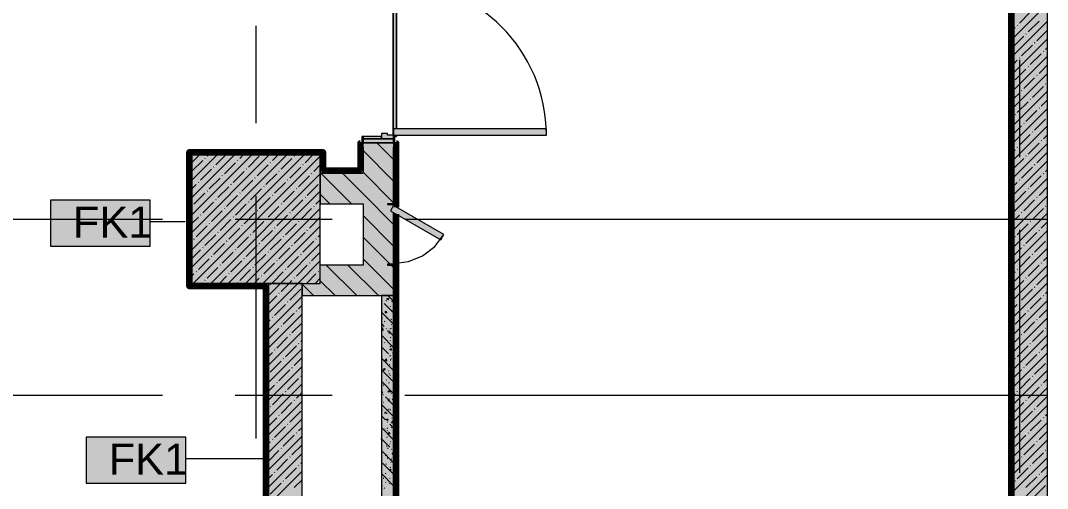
# Model space of a CAD drawing. Header units: millimetres. Extents: x -3817 to 677485, y -22715 to 103890.
# Drawn here: x 32011 to 38733, y 18301 to 21360 of the extents above; entities that cross this region are included whole.
import ezdxf

# ---------------------------------------------------------------- set-up
doc = ezdxf.new("R2010")
doc.units = ezdxf.units.MM
doc.layers.add('PDF _Геометрия', color=7, linetype='Continuous', true_color=0x1d1d1d)
doc.layers.add('PDF _Сплошная заливка', color=7, linetype='Continuous', true_color=0xffffff)
doc.layers.add('PDF _Текст', color=7, linetype='Continuous')
doc.styles.add('PDF GOST-Common', font='arial.ttf')

msp = doc.modelspace()

# ---------------------------------------------------------------- hatches: boundary and pattern name
at = {"layer": 'PDF _Сплошная заливка', "transparency": 33554559}
h = msp.add_hatch(color=256, dxfattribs=at)
h.paths.add_polyline_path([(34413.3, 19761.3), (34413.3, 19766.3), (34453.3, 19766.3), (34453.3, 20105.2), (34433.3, 20116.7), (34453.3, 20151.3), (34453.3, 20156.3), (34413.3, 20156.3), (34413.3, 20161.3), (34453.3, 20161.3), (34453.3, 20561.3), (34253.3, 20561.3), (34253.3, 19761.3), (34373.3, 19761.3)], flags=0)
h.paths.add_polyline_path([(34453.3, 21661.3), (34453.3, 25311.3), (34253.3, 25311.3), (34253.3, 21661.3)], flags=0)
h = msp.add_hatch(color=256, dxfattribs=at)
h.paths.add_polyline_path([(38733.3, 17111.3), (38733.3, 23461.6), (38513.3, 23461.6), (38513.3, 17111.3), (38594.1, 17111.3)], flags=0)
h.paths.add_polyline_path([(38513.3, 24911.6), (38733.3, 24911.6), (38733.3, 25311.3), (38513.3, 25311.3), (38513.3, 25223.1)], flags=0)
h = msp.add_hatch(color=256, dxfattribs=at)
h.paths.add_polyline_path([(38493.3, 17111.3), (38513.3, 17111.3), (38513.3, 23461.6), (38493.3, 23461.6), (38493.3, 17131.3)], flags=0)
h.paths.add_polyline_path([(38493.3, 24915.3), (38513.3, 24915.3), (38513.3, 24927.8), (38493.3, 24915.9)], flags=0)
h = msp.add_hatch(color=256, dxfattribs=at)
h.paths.add_polyline_path([(34453.3, 15691.3), (34473.3, 15691.4), (34473.3, 20093.6), (34453.3, 20105.2), (34453.3, 15891.3)], flags=0)
h.paths.add_polyline_path([(34473.3, 20139.8), (34473.3, 20561.3), (34461.3, 20561.3), (34461.3, 20531.3), (34453.3, 20531.3), (34453.3, 20151.3), (34462.9, 20145.8)], flags=0)
h.paths.add_polyline_path([(34461.3, 21661.3), (34473.3, 21661.3), (34473.3, 23111.3), (34453.3, 23111.3), (34453.3, 21691.3), (34461.3, 21691.3)], flags=0)
h = msp.add_hatch(color=256, dxfattribs=at)
h.paths.add_polyline_path([(34253.3, 20361.3), (34253.3, 20531.3), (34245.3, 20531.3), (34245.3, 20561.3), (34233.3, 20561.3), (34233.3, 20361.3)], flags=0)
h.paths.add_polyline_path([(34245.3, 21661.3), (34245.3, 21691.3), (34253.3, 21691.3), (34253.3, 21791.3), (34233.3, 21790.3), (34233.3, 21661.3)], flags=0)
h = msp.add_hatch(color=256, dxfattribs=at)
h.paths.add_polyline_path([(34373.3, 20586.3), (34453.3, 20586.3), (34451.3, 20611.3), (34413.3, 20611.3), (34413.3, 20621.3), (34373.3, 20621.3), (34373.3, 20601.3)], flags=0)
h.paths.add_polyline_path([(34373.3, 21601.3), (34413.3, 21601.3), (34413.3, 21611.3), (34453.3, 21611.3), (34451.3, 21636.3), (34373.3, 21636.3), (34373.3, 21611.3)], flags=0)
at = {"layer": 'PDF _Сплошная заливка', "true_color": 0x494949, "transparency": 33554559}
h = msp.add_hatch(color=251, dxfattribs=at)
h.paths.add_polyline_path([(34453.3, 20611.3), (34453.3, 20651.3), (34471.3, 20651.3), (34471.3, 21621.3), (34453.3, 21621.3), (34451.3, 20611.3)], flags=0)
h.paths.add_polyline_path([(34471.3, 20601.3), (34471.3, 20611.3), (34453.3, 20611.3), (34453.3, 20601.3), (34461.3, 20601.3)], flags=0)
at = {"layer": 'PDF _Сплошная заливка', "transparency": 33554559}
for points in [[(34245.3, 20531.3), (34253.3, 20531.3), (34253.3, 20601.3), (34245.3, 20601.3), (34245.3, 20561.3)], [(34453.3, 20561.3), (34451.3, 20586.3), (34253.3, 20586.3), (34253.3, 20561.3), (34451.3, 20561.3)], [(33653.3, 20481.3), (33993.3, 20481.3), (33993.3, 20501.3), (33113.3, 20501.3), (33113.3, 20481.3), (33133.3, 20481.3)], [(34253.3, 20161.3), (34253.3, 20361.3), (33973.3, 20361.3), (33973.3, 20161.3), (34053.3, 20161.3)], [(34433.3, 20156.3), (34453.3, 20156.3), (34453.3, 20161.3), (34413.3, 20161.3), (34413.3, 20156.3)], [(34762.4, 19926.7), (34782.4, 19961.3), (34453.3, 20151.3), (34433.3, 20116.7), (34453.3, 20105.2)], [(33853.7, 19561.3), (34453.3, 19561.3), (34453.3, 19761.3), (33973.3, 19761.3), (33973.3, 19641.3), (33853.7, 19641.3)], [(33853.7, 17111.3), (33853.7, 19641.3), (33633.7, 19641.3), (33633.7, 17111.3), (33838.7, 17111.3)]]:
    msp.add_hatch(color=256, dxfattribs=at).paths.add_polyline_path(points)

# ---------------------------------------------------------------- linework, layer by layer
at = {"layer": 'PDF _Геометрия', "color": 9, "lineweight": 9, "true_color": 0xc0c0c0}
for points in [[(37161.3, 14761.3), (37173.3, 14761.3), (37173.3, 16911.3), (38513.3, 16911.4), (38513.3, 15511.3), (38733.3, 15511.3), (38733.3, 17111.3), (38733.3, 23461.6), (38513.3, 23461.6), (38513.3, 17131.3), (38493.3, 17131.3)], [(38513.3, 17111.3), (38513.3, 23461.6), (38493.3, 23461.6), (38493.3, 17111.3)], [(33993.3, 20381.3), (33993.3, 20361.3), (34233.3, 20361.3), (34253.3, 20361.3), (34253.3, 20531.3), (34253.3, 20361.3), (33973.3, 20361.3), (33973.3, 20161.3), (34253.3, 20161.3), (34253.3, 19761.3), (33973.3, 19761.3)], [(34245.3, 20561.3), (34233.3, 20561.3)], [(34453.3, 20561.3), (34253.3, 20561.3)], [(34473.3, 20561.3), (34461.3, 20561.3)], [(29003.3, 17111.3), (33633.7, 17111.3), (33633.7, 17131.3), (33633.7, 19621.3), (33633.7, 19641.3), (33133.3, 19641.3), (33133.3, 20481.3), (33973.3, 20481.3), (33973.3, 20361.3), (33993.3, 20361.3), (33993.3, 20481.3), (33993.3, 20501.3), (33113.3, 20501.3), (33113.3, 20481.3), (33113.3, 19621.3), (33133.3, 19621.3), (33613.7, 19621.3)], [(34232.3, 20381.3), (33994.3, 20381.3)], [(28203.3, 13061.3), (28083.3, 13061.3), (28083.3, 13011.4), (27533.3, 13011.4), (27533.3, 13811.4), (28083.3, 13811.4), (28083.3, 13761.4), (28283.3, 13761.4), (28283.3, 13941.3), (28083.3, 13941.3), (28083.3, 13891.4), (27533.3, 13891.4), (27533.3, 14691.3), (28083.3, 14691.3), (28083.3, 14641.3), (28283.3, 14641.3), (28283.3, 15691.3), (31253.3, 15691.3), (34453.3, 15691.3), (34453.3, 15891.3), (34453.3, 19561.3), (34453.3, 19761.3), (34453.3, 15691.3), (34473.3, 15691.3)], [(33853.7, 19641.3), (33853.7, 19561.3), (34373.3, 19561.3), (34373.3, 17761.3), (33853.7, 17761.3), (33853.7, 19641.3), (33633.7, 19641.3), (33633.7, 17111.3), (33853.7, 17111.3), (33853.7, 17681.3), (34373.3, 17681.3), (34373.3, 15891.3), (33853.7, 15891.3), (33853.7, 16391.3), (33653.7, 16391.3), (33653.7, 15891.3), (31253.3, 15891.3)], [(33613.7, 19620.3), (33613.7, 17131.3)]]:
    msp.add_lwpolyline(points, dxfattribs=at)
at = {"layer": 'PDF _Геометрия', "color": 231, "lineweight": 70, "true_color": 0xff80c0}
for points in [[(38493.3, 17131.3), (38493.3, 23461.6), (38492.3, 23461.6), (38492.3, 17131.3)], [(33613.7, 17131.3), (33613.7, 19620.3), (33612.7, 19620.3), (33612.7, 17132.3), (29024.3, 17132.3), (29024.3, 21790.3), (34232.3, 21790.3), (34232.3, 21661.3), (34233.3, 21661.3)], [(34233.3, 20561.3), (34232.3, 20561.3), (34232.3, 20381.3)], [(34474.3, 20139.2), (34474.3, 20561.3), (34473.3, 20561.3)], [(33994.3, 20381.3), (33994.3, 20501.3), (33994.3, 20502.3), (33112.3, 20502.3), (33112.3, 20501.3), (33112.3, 19620.3), (33113.3, 19620.3), (33613.7, 19620.3)], [(33613.7, 19621.3), (33113.3, 19621.3), (33113.3, 20501.3), (33993.3, 20501.3), (33993.3, 20381.3)], [(28303.3, 14641.3), (28304.3, 14641.3), (28304.3, 15670.3), (34473.3, 15670.3), (34474.3, 15670.3), (34474.3, 20093)]]:
    msp.add_lwpolyline(points, dxfattribs=at)
at = {"layer": 'PDF _Геометрия', "color": 7, "lineweight": 9}
for points in [[(34451.3, 21611.3), (34451.3, 20611.3)], [(34471.3, 21621.3), (34471.3, 20651.3)], [(34471.3, 20611.3), (34471.3, 20601.3)], [(34453.3, 20161.3), (34453.3, 20531.3)], [(33973.3, 20481.3), (33133.3, 20481.3), (33133.3, 19641.3), (33973.3, 19641.3)], [(32859.8, 20185.7), (32206.7, 20185.7), (32206.7, 19885.7), (32859.8, 19885.7)], [(34453.3, 20151.3), (34453.3, 20156.3)], [(34453.3, 19761.3), (34453.3, 20105.2)], [(34453.3, 19561.3), (34373.3, 19561.3)], [(33093.8, 18635), (32440.7, 18635), (32440.7, 18335), (33093.8, 18335)]]:
    msp.add_lwpolyline(points, close=True, dxfattribs=at)
at = {"layer": 'PDF _Геометрия', "lineweight": 9}
for points in [[(38513.3, 21249.2), (38733.3, 21469.2)], [(38549.6, 21342.5), (38620.8, 21413.8)], [(38513.3, 21135.1), (38733.3, 21355.1)], [(38513.3, 21306.2), (38521, 21314)], [(38535.3, 21328.2), (38537.7, 21330.6)], [(38606.6, 21285.5), (38677.9, 21356.7)], [(38513.3, 21192.1), (38578.1, 21257)], [(38592.3, 21271.2), (38594.7, 21273.6)], [(38663.6, 21228.4), (38733.3, 21298.1)], [(38513.3, 21021.1), (38733.3, 21241.1)], [(38563.8, 21128.6), (38635.1, 21199.9)], [(38649.3, 21214.2), (38651.7, 21216.6)], [(38720.6, 21171.4), (38733.3, 21184.1)], [(38513.3, 20907), (38733.3, 21127)], [(38549.6, 21114.4), (38551.9, 21116.8)], [(38620.8, 21071.6), (38692.1, 21142.9)], [(38706.4, 21157.2), (38708.7, 21159.5)], [(38513.3, 21078.1), (38535.3, 21100.1)], [(38521, 20971.8), (38592.3, 21043.1)], [(38606.6, 21057.4), (38609, 21059.7)], [(38677.9, 21014.6), (38733.3, 21070)], [(38513.3, 20793), (38733.3, 21013)], [(38578.1, 20914.8), (38649.3, 20986.1)], [(38663.6, 21000.3), (38666, 21002.7)], [(38635.1, 20857.8), (38706.4, 20929.1)], [(38720.6, 20943.3), (38723, 20945.7)], [(38513.3, 20678.9), (38733.3, 20898.9)], [(38513.3, 20850), (38549.6, 20886.3)], [(38563.8, 20900.5), (38566.2, 20902.9)], [(38620.8, 20843.5), (38623.2, 20845.9)], [(38692.1, 20800.8), (38733.3, 20841.9)], [(38513.3, 20564.9), (38733.3, 20784.9)], [(38535.3, 20758), (38606.6, 20829.3)], [(38592.3, 20701), (38663.6, 20772.2)], [(38677.9, 20786.5), (38680.2, 20788.9)], [(38521, 20743.7), (38523.4, 20746.1)], [(38649.3, 20643.9), (38720.6, 20715.2)], [(38513.3, 20621.9), (38563.8, 20672.5)], [(38513.3, 20450.8), (38733.3, 20670.8)], [(38578.1, 20686.7), (38580.4, 20689.1)], [(38549.6, 20544.1), (38620.8, 20615.4)], [(38635.1, 20629.7), (38637.5, 20632.1)], [(38692.1, 20572.7), (38694.5, 20575)], [(38706.4, 20586.9), (38733.3, 20613.8)], [(34453.3, 20310.1), (34253.3, 20510.1)], [(34453.3, 20451.5), (34343.4, 20561.3)], [(38513.3, 20336.8), (38733.3, 20556.8)], [(38513.3, 20507.9), (38521, 20515.6)], [(38535.3, 20529.9), (38537.7, 20532.3)], [(38606.6, 20487.1), (38677.9, 20558.4)], [(33133.3, 20431.1), (33183.5, 20481.3)], [(33133.3, 20317.1), (33297.5, 20481.3)], [(33133.3, 20203), (33411.6, 20481.3)], [(33133.3, 20089), (33525.6, 20481.3)], [(33133.3, 19974.9), (33639.7, 20481.3)], [(33133.3, 19860.9), (33753.7, 20481.3)], [(33133.3, 19746.8), (33867.8, 20481.3)], [(33133.3, 20374.1), (33203.5, 20444.4)], [(33141.8, 19641.3), (33973.3, 20472.8)], [(33217.8, 20458.6), (33220.1, 20461)], [(33232, 20472.9), (33240.5, 20481.3)], [(33289, 20415.8), (33354.5, 20481.3)], [(33431.6, 20444.4), (33434, 20446.7)], [(33445.9, 20458.6), (33468.6, 20481.3)], [(33502.9, 20401.6), (33574.2, 20472.9)], [(33659.7, 20444.4), (33696.7, 20481.3)], [(33716.7, 20387.3), (33788, 20458.6)], [(33802.3, 20472.9), (33804.6, 20475.2)], [(33873.5, 20430.1), (33924.8, 20481.3)], [(38513.3, 20393.8), (38578.1, 20458.6)], [(38513.3, 20222.7), (38733.3, 20442.7)], [(38592.3, 20472.9), (38594.7, 20475.2)], [(38663.6, 20430.1), (38733.3, 20499.8)], [(33189.2, 20316), (33260.5, 20387.3)], [(33274.8, 20401.6), (33277.1, 20404)], [(33346.1, 20358.8), (33417.3, 20430.1)], [(33403.1, 20301.8), (33474.4, 20373.1)], [(33488.6, 20387.3), (33491, 20389.7)], [(33559.9, 20344.6), (33631.2, 20415.8)], [(33645.4, 20430.1), (33647.8, 20432.5)], [(33702.5, 20373.1), (33704.8, 20375.4)], [(33773.7, 20330.3), (33845, 20401.6)], [(33859.3, 20415.8), (33861.7, 20418.2)], [(33930.6, 20373.1), (33973.3, 20415.8)], [(34453.3, 20168.7), (34253.3, 20368.7)], [(38563.8, 20330.3), (38635.1, 20401.6)], [(38649.3, 20415.8), (38651.7, 20418.2)], [(38720.6, 20373.1), (38733.3, 20385.7)], [(33175, 20301.8), (33177.4, 20304.2)], [(33246.3, 20259), (33317.5, 20330.3)], [(33255.9, 19641.3), (33973.3, 20358.7)], [(33331.8, 20344.6), (33334.2, 20346.9)], [(33460.1, 20244.8), (33531.4, 20316)], [(33545.6, 20330.3), (33548, 20332.7)], [(33616.9, 20287.5), (33688.2, 20358.8)], [(33674, 20230.5), (33745.2, 20301.8)], [(33759.5, 20316), (33761.9, 20318.4)], [(33830.8, 20273.3), (33902, 20344.6)], [(33916.3, 20358.8), (33918.7, 20361.2)], [(34177.7, 20161.3), (33977.7, 20361.3)], [(34453.3, 20027.3), (34253.3, 20227.3), (34119.2, 20361.3)], [(38513.3, 20108.7), (38733.3, 20328.7)], [(38513.3, 20279.8), (38535.3, 20301.8)], [(38549.6, 20316), (38551.9, 20318.4)], [(38620.8, 20273.3), (38692.1, 20344.6)], [(38706.4, 20358.8), (38708.7, 20361.2)], [(33133.3, 20260.1), (33160.7, 20287.5)], [(33232, 20244.8), (33234.4, 20247.1)], [(33303.3, 20202), (33374.6, 20273.3)], [(33369.9, 19641.3), (33973.3, 20244.7)], [(33388.8, 20287.5), (33391.2, 20289.9)], [(33517.1, 20187.7), (33588.4, 20259)], [(33602.7, 20273.3), (33605, 20275.6)], [(33731, 20173.5), (33802.3, 20244.8)], [(33816.5, 20259), (33818.9, 20261.4)], [(33887.8, 20216.3), (33959.1, 20287.5)], [(38521, 20173.5), (38592.3, 20244.8)], [(38606.6, 20259), (38609, 20261.4)], [(38677.9, 20216.3), (38733.3, 20271.7)], [(33146.5, 20159.2), (33217.8, 20230.5)], [(33203.5, 20102.2), (33274.8, 20173.5)], [(33289, 20187.7), (33291.4, 20190.1)], [(33360.3, 20145), (33431.6, 20216.3)], [(33445.9, 20230.5), (33448.2, 20232.9)], [(33502.9, 20173.5), (33505.2, 20175.9)], [(33574.2, 20130.7), (33645.4, 20202)], [(33659.7, 20216.3), (33662.1, 20218.6)], [(33788, 20116.5), (33859.3, 20187.7)], [(33873.5, 20202), (33875.9, 20204.4)], [(33944.8, 20159.2), (33973.3, 20187.7)], [(34036.3, 20161.3), (33973.3, 20224.4)], [(38513.3, 19994.6), (38733.3, 20214.6)], [(38578.1, 20116.5), (38649.3, 20187.7)], [(38663.6, 20202), (38666, 20204.4)], [(33133.3, 20146), (33134.6, 20147.3)], [(33260.5, 20045.2), (33331.8, 20116.5)], [(33346.1, 20130.7), (33348.4, 20133.1)], [(33417.3, 20087.9), (33488.6, 20159.2)], [(33474.4, 20030.9), (33545.6, 20102.2)], [(33484, 19641.3), (33973.3, 20130.7)], [(33559.9, 20116.5), (33562.3, 20118.8)], [(33631.2, 20073.7), (33702.5, 20145)], [(33716.7, 20159.2), (33719.1, 20161.6)], [(33773.7, 20102.2), (33776.1, 20104.6)], [(33845, 20059.4), (33916.3, 20130.7)], [(33930.6, 20145), (33932.9, 20147.3)], [(38513.3, 19880.6), (38733.3, 20100.6)], [(38563.8, 20102.2), (38566.2, 20104.6)], [(38635.1, 20059.4), (38706.4, 20130.7)], [(38720.6, 20145), (38723, 20147.3)], [(33133.3, 20032), (33175, 20073.7)], [(33189.2, 20087.9), (33191.6, 20090.3)], [(33246.3, 20030.9), (33248.6, 20033.3)], [(33317.5, 19988.2), (33388.8, 20059.4)], [(33403.1, 20073.7), (33405.5, 20076.1)], [(33531.4, 19973.9), (33602.7, 20045.2)], [(33616.9, 20059.4), (33619.3, 20061.8)], [(33688.2, 20016.7), (33759.5, 20087.9)], [(33830.8, 20045.2), (33833.1, 20047.6)], [(33902, 20002.4), (33973.3, 20073.6)], [(34453.3, 19885.8), (34253.3, 20085.8)], [(38513.3, 20051.7), (38549.6, 20087.9)], [(38620.8, 20045.2), (38623.2, 20047.6)], [(38692.1, 20002.4), (38733.3, 20043.6)], [(33160.7, 19945.4), (33232, 20016.7)], [(33303.3, 19973.9), (33305.7, 19976.3)], [(33374.6, 19931.1), (33445.9, 20002.4)], [(33460.1, 20016.7), (33462.5, 20019)], [(33588.4, 19916.9), (33659.7, 19988.2)], [(33598, 19641.3), (33973.3, 20016.6)], [(33674, 20002.4), (33676.3, 20004.8)], [(33745.2, 19959.6), (33816.5, 20030.9)], [(33802.3, 19902.6), (33873.5, 19973.9)], [(33887.8, 19988.2), (33890.2, 19990.5)], [(38513.3, 19766.5), (38733.3, 19986.5)], [(38535.3, 19959.6), (38606.6, 20030.9)], [(38592.3, 19902.6), (38663.6, 19973.9)], [(38677.9, 19988.2), (38680.2, 19990.5)], [(33146.5, 19931.1), (33148.8, 19933.5)], [(33217.8, 19888.4), (33289, 19959.6)], [(33274.8, 19831.3), (33346.1, 19902.6)], [(33360.3, 19916.9), (33362.7, 19919.2)], [(33431.6, 19874.1), (33502.9, 19945.4)], [(33517.1, 19959.6), (33519.5, 19962)], [(33574.2, 19902.6), (33576.5, 19905)], [(33633.7, 19563), (33712.1, 19641.3), (33973.3, 19902.6)], [(33645.4, 19859.9), (33716.7, 19931.1)], [(33731, 19945.4), (33733.3, 19947.8)], [(33859.3, 19845.6), (33930.6, 19916.9)], [(33944.8, 19931.1), (33947.2, 19933.5)], [(33959.1, 19945.4), (33973.3, 19959.6)], [(34431.3, 19766.3), (34253.3, 19944.4)], [(38521, 19945.4), (38523.4, 19947.8)], [(38649.3, 19845.6), (38720.6, 19916.9)], [(33133.3, 19803.9), (33189.2, 19859.9)], [(33203.5, 19874.1), (33205.9, 19876.5)], [(33331.8, 19774.3), (33403.1, 19845.6)], [(33417.3, 19859.9), (33419.7, 19862.2)], [(33488.6, 19817.1), (33559.9, 19888.4)], [(33545.6, 19760.1), (33616.9, 19831.3)], [(33631.2, 19845.6), (33633.6, 19848)], [(33702.5, 19802.8), (33773.7, 19874.1)], [(33788, 19888.4), (33790.4, 19890.7)], [(33845, 19831.3), (33847.4, 19833.7)], [(33916.3, 19788.6), (33973.3, 19845.5)], [(38513.3, 19823.6), (38563.8, 19874.1)], [(38513.3, 19652.5), (38733.3, 19872.5)], [(38578.1, 19888.4), (38580.4, 19890.7)], [(38635.1, 19831.3), (38637.5, 19833.7)], [(33175, 19731.5), (33246.3, 19802.8)], [(33260.5, 19817.1), (33262.9, 19819.5)], [(33388.8, 19717.3), (33460.1, 19788.6)], [(33474.4, 19802.8), (33476.7, 19805.2)], [(33602.7, 19703), (33674, 19774.3)], [(33633.7, 19449), (33826.1, 19641.3), (33973.3, 19788.5)], [(33688.2, 19788.6), (33690.6, 19790.9)], [(33759.5, 19745.8), (33830.8, 19817.1)], [(33902, 19774.3), (33904.4, 19776.7)], [(34453.3, 19603), (34294.9, 19761.3), (34253.3, 19803)], [(38549.6, 19745.8), (38620.8, 19817.1)], [(38692.1, 19774.3), (38694.5, 19776.7)], [(38706.4, 19788.6), (38733.3, 19815.5)], [(33133.3, 19689.8), (33146.5, 19703)], [(33160.7, 19717.3), (33163.1, 19719.7)], [(33232, 19674.5), (33303.3, 19745.8)], [(33317.5, 19760.1), (33319.9, 19762.4)], [(33374.6, 19703), (33376.9, 19705.4)], [(33445.9, 19660.3), (33517.1, 19731.5)], [(33531.4, 19745.8), (33533.8, 19748.2)], [(33659.7, 19646), (33731, 19717.3)], [(33745.2, 19731.5), (33747.6, 19733.9)], [(33816.5, 19688.8), (33887.8, 19760.1)], [(33883.1, 19641.3), (33944.8, 19703)], [(33959.1, 19717.3), (33961.4, 19719.7)], [(34212.1, 19561.3), (34012.1, 19761.3)], [(34353.5, 19561.3), (34153.5, 19761.3)], [(34453.3, 19744.4), (34436.3, 19761.3)], [(38513.3, 19538.4), (38733.3, 19758.4)], [(38513.3, 19709.5), (38521, 19717.3)], [(38535.3, 19731.5), (38537.7, 19733.9)], [(38606.6, 19688.8), (38677.9, 19760.1)], [(38663.6, 19631.8), (38733.3, 19701.4)], [(33198.8, 19641.3), (33203.5, 19646)], [(33217.8, 19660.3), (33220.1, 19662.6)], [(33312.9, 19641.3), (33360.3, 19688.8)], [(33431.6, 19646), (33434, 19648.4)], [(33541, 19641.3), (33574.2, 19674.5)], [(33588.4, 19688.8), (33590.8, 19691.1)], [(33645.4, 19631.8), (33647.8, 19634.1)], [(33716.7, 19589), (33769.1, 19641.3), (33788, 19660.3)], [(33802.3, 19674.5), (33804.6, 19676.9)], [(33929.2, 19561.3), (33853.7, 19636.8)], [(33940.2, 19641.3), (33973.3, 19674.5)], [(34070.6, 19561.3), (33973.3, 19658.7)], [(38513.3, 19595.5), (38578.1, 19660.3)], [(38513.3, 19424.4), (38733.3, 19644.4)], [(38592.3, 19674.5), (38594.7, 19676.9)], [(33702.5, 19574.7), (33704.8, 19577.1)], [(33773.7, 19532), (33845, 19603.2)], [(38563.8, 19532), (38635.1, 19603.2)], [(38649.3, 19617.5), (38651.7, 19619.9)], [(38706.4, 19560.5), (38708.7, 19562.8)], [(38720.6, 19574.7), (38733.3, 19587.4)], [(33633.7, 19506), (33688.2, 19560.5)], [(33633.7, 19334.9), (33853.7, 19554.9)], [(33674, 19432.2), (33745.2, 19503.4)], [(33759.5, 19517.7), (33761.9, 19520.1)], [(33830.8, 19474.9), (33853.7, 19497.9)], [(38513.3, 19310.3), (38733.3, 19530.3)], [(38513.3, 19481.4), (38535.3, 19503.4)], [(38549.6, 19517.7), (38551.9, 19520.1)], [(38620.8, 19474.9), (38692.1, 19546.2)], [(33633.7, 19220.9), (33853.7, 19440.9)], [(33731, 19375.1), (33802.3, 19446.4)], [(33816.5, 19460.7), (33818.9, 19463)], [(38521, 19375.1), (38592.3, 19446.4)], [(38606.6, 19460.7), (38609, 19463)], [(38677.9, 19417.9), (38733.3, 19473.3)], [(33633.7, 19392), (33645.4, 19403.7)], [(33659.7, 19417.9), (33662.1, 19420.3)], [(33716.7, 19360.9), (33719.1, 19363.3)], [(33788, 19318.1), (33853.7, 19383.9)], [(38513.3, 19196.3), (38733.3, 19416.3)], [(38578.1, 19318.1), (38649.3, 19389.4)], [(38663.6, 19403.7), (38666, 19406)], [(33633.7, 19277.9), (33702.5, 19346.6)], [(33633.7, 19106.8), (33853.7, 19326.8)], [(33773.7, 19303.9), (33776.1, 19306.2)], [(38513.3, 19082.2), (38733.3, 19302.2)], [(38563.8, 19303.9), (38566.2, 19306.2)], [(38635.1, 19261.1), (38706.4, 19332.4)], [(38720.6, 19346.6), (38723, 19349)], [(33688.2, 19218.3), (33759.5, 19289.6)], [(33745.2, 19161.3), (33816.5, 19232.6)], [(33830.8, 19246.8), (33833.1, 19249.2)], [(33845, 19261.1), (33853.7, 19269.8)], [(38513.3, 19253.3), (38549.6, 19289.6)], [(38535.3, 19161.3), (38606.6, 19232.6)], [(38620.8, 19246.8), (38623.2, 19249.2)], [(38692.1, 19204.1), (38733.3, 19245.2)], [(33633.7, 18992.8), (33853.7, 19212.8)], [(33633.7, 19163.9), (33659.7, 19189.8)], [(33674, 19204.1), (33676.3, 19206.4)], [(38513.3, 18968.2), (38733.3, 19188.2)], [(38592.3, 19104.3), (38663.6, 19175.6)], [(38677.9, 19189.8), (38680.2, 19192.2)], [(33633.7, 18878.7), (33853.7, 19098.7)], [(33645.4, 19061.5), (33716.7, 19132.8)], [(33731, 19147), (33733.3, 19149.4)], [(33788, 19090), (33790.4, 19092.4)], [(33802.3, 19104.3), (33853.7, 19155.8)], [(38521, 19147), (38523.4, 19149.4)], [(38578.1, 19090), (38580.4, 19092.4)], [(38649.3, 19047.3), (38720.6, 19118.5)], [(33702.5, 19004.5), (33773.7, 19075.8)], [(33845, 19033), (33847.4, 19035.4)], [(38513.3, 19025.2), (38563.8, 19075.8)], [(38513.3, 18854.1), (38733.3, 19074.1)], [(38635.1, 19033), (38637.5, 19035.4)], [(33633.7, 18764.7), (33853.7, 18984.7)], [(33633.7, 18935.8), (33674, 18976)], [(33688.2, 18990.2), (33690.6, 18992.6)], [(33759.5, 18947.5), (33830.8, 19018.7)], [(38513.3, 18740.1), (38733.3, 18960.1)], [(38549.6, 18947.5), (38620.8, 19018.7)], [(38606.6, 18890.4), (38677.9, 18961.7)], [(38692.1, 18976), (38694.5, 18978.3)], [(38706.4, 18990.2), (38733.3, 19017.1)], [(33659.7, 18847.7), (33731, 18918.9)], [(33745.2, 18933.2), (33747.6, 18935.6)], [(33816.5, 18890.4), (33853.7, 18927.7)], [(38513.3, 18911.2), (38521, 18918.9)], [(38535.3, 18933.2), (38537.7, 18935.6)], [(38663.6, 18833.4), (38733.3, 18903.1)], [(33633.7, 18650.6), (33853.7, 18870.6)], [(33645.4, 18833.4), (33647.8, 18835.8)], [(33716.7, 18790.6), (33788, 18861.9)], [(33802.3, 18876.2), (33804.6, 18878.5)], [(38513.3, 18797.1), (38578.1, 18861.9)], [(38513.3, 18626), (38733.3, 18846)], [(38592.3, 18876.2), (38594.7, 18878.5)], [(33633.7, 18707.7), (33688.2, 18762.1)], [(33633.7, 18536.6), (33853.7, 18756.6)], [(33702.5, 18776.4), (33704.8, 18778.8)], [(33773.7, 18733.6), (33845, 18804.9)], [(38563.8, 18733.6), (38635.1, 18804.9)], [(38649.3, 18819.2), (38651.7, 18821.5)], [(38706.4, 18762.1), (38708.7, 18764.5)], [(38720.6, 18776.4), (38733.3, 18789)], [(33674, 18633.8), (33745.2, 18705.1)], [(33759.5, 18719.4), (33761.9, 18721.7)], [(33830.8, 18676.6), (33853.7, 18699.6)], [(38513.3, 18512), (38733.3, 18732)], [(38513.3, 18683.1), (38535.3, 18705.1)], [(38549.6, 18719.4), (38551.9, 18721.7)], [(38620.8, 18676.6), (38692.1, 18747.9)], [(33633.7, 18422.5), (33853.7, 18642.5)], [(33659.7, 18619.6), (33662.1, 18621.9)], [(33731, 18576.8), (33802.3, 18648.1)], [(33816.5, 18662.3), (33818.9, 18664.7)], [(38521, 18576.8), (38592.3, 18648.1)], [(38606.6, 18662.3), (38609, 18664.7)], [(38677.9, 18619.6), (38733.3, 18675)], [(33633.7, 18593.6), (33645.4, 18605.3)], [(33716.7, 18562.5), (33719.1, 18564.9)], [(33788, 18519.8), (33853.7, 18585.5)], [(38513.3, 18397.9), (38733.3, 18617.9)], [(38578.1, 18519.8), (38649.3, 18591.1)], [(38663.6, 18605.3), (38666, 18607.7)], [(33633.7, 18479.6), (33702.5, 18548.3)], [(33633.7, 18308.5), (33853.7, 18528.5)], [(33688.2, 18420), (33759.5, 18491.3)], [(33773.7, 18505.5), (33776.1, 18507.9)], [(38513.3, 18283.9), (38733.3, 18503.9)], [(38513.3, 18455), (38549.6, 18491.3)], [(38563.8, 18505.5), (38566.2, 18507.9)], [(38635.1, 18462.7), (38706.4, 18534)], [(38720.6, 18548.3), (38723, 18550.7)], [(33745.2, 18363), (33816.5, 18434.2)], [(33830.8, 18448.5), (33833.1, 18450.9)], [(33845, 18462.7), (33853.7, 18471.5)], [(38535.3, 18363), (38606.6, 18434.2)], [(38620.8, 18448.5), (38623.2, 18450.9)], [(38692.1, 18405.7), (38733.3, 18446.9)], [(33633.7, 18194.4), (33853.7, 18414.4)], [(33633.7, 18365.5), (33659.7, 18391.5)], [(33674, 18405.7), (33676.3, 18408.1)], [(33802.3, 18305.9), (33853.7, 18357.4)], [(38513.3, 18169.8), (38733.3, 18389.8)], [(38592.3, 18305.9), (38663.6, 18377.2)], [(38677.9, 18391.5), (38680.2, 18393.8)], [(33645.4, 18263.2), (33716.7, 18334.4)], [(33731, 18348.7), (33733.3, 18351.1)], [(38521, 18348.7), (38523.4, 18351.1)], [(38649.3, 18248.9), (38720.6, 18320.2)]]:
    msp.add_lwpolyline(points, dxfattribs=at)
at = {"layer": 'PDF _Геометрия', "color": 253, "lineweight": 9, "true_color": 0xaaaaaa}
for points in [[(33553.3, 20689.8), (33553.3, 21324.8)], [(38553.3, 20467.1), (38553.3, 21102.1)], [(38553.3, 20467.1), (38553.3, 21102.1)], [(33553.3, 18626), (33553.3, 20213.5)], [(31351.9, 20061.3), (32939.4, 20061.3)], [(33415.6, 20061.3), (34050.6, 20061.3)], [(34526.9, 20061.3), (36233.3, 20061.3), (38733.3, 20061.3)], [(38553.3, 18403.3), (38553.3, 19990.8)], [(38553.3, 18403.3), (38553.3, 19990.8)], [(34453.3, 19771.3), (34551.6, 19784.3), (34643.3, 19822.3), (34722, 19882.6), (34782.4, 19961.3)], [(31351.9, 18911.3), (32939.4, 18911.3)], [(33415.6, 18911.3), (34050.6, 18911.3)], [(34526.9, 18911.3), (36233.3, 18911.3), (38733.3, 18911.3)]]:
    msp.add_lwpolyline(points, dxfattribs=at)
at = {"layer": 'PDF _Геометрия', "color": 253, "lineweight": 9, "true_color": 0x9b9b9b}
for points in [[(38510.1, 21283.8), (38505.1, 21275.1)], [(38511.9, 21249.4), (38506.9, 21258.1)], [(38495.7, 21235.7), (38505.7, 21235.7)], [(38495.7, 21174.7), (38505.7, 21174.7)], [(38506, 21215.8), (38501, 21207.1)], [(38513.3, 21186.1), (38511, 21190.1)], [(38513.3, 21167.4), (38512.1, 21165.4)], [(38495.7, 21083.3), (38505.7, 21083.3)], [(38508.9, 21071.7), (38503.9, 21080.4)], [(38497.8, 21030), (38493.3, 21037.9)], [(38501.9, 20962), (38496.8, 20970.7)], [(38504.9, 20970.1), (38499.9, 20961.3)], [(38513.3, 20923.5), (38511, 20919.7)], [(38494.8, 20852.3), (38493.3, 20855)], [(38495.7, 20900.4), (38505.7, 20900.4)], [(38495.7, 20839.4), (38505.7, 20839.4)], [(38505.9, 20894), (38500.9, 20902.7)], [(38495.7, 20748), (38505.7, 20748)], [(38499.7, 20656.3), (38494.7, 20647.6)], [(38495.7, 20588.3), (38493.3, 20584.1)], [(38511.1, 20580.2), (38506.1, 20588.9)], [(34233.3, 20504.1), (34238.5, 20504.1)], [(34458.5, 20528.1), (34456.7, 20531.3)], [(34472.3, 20504.1), (34473.3, 20504.1)], [(38495.7, 20565.1), (38505.7, 20565.1)], [(38495.7, 20504.1), (38505.7, 20504.1)], [(38506.8, 20546.6), (38501.8, 20537.9)], [(33123, 20487.4), (33119.4, 20481.3), (33117.9, 20478.7)], [(33133.3, 20444.3), (33129.1, 20437.1)], [(33148.1, 20481.3), (33145.6, 20485.7)], [(33342.2, 20501.3), (33337.3, 20492.9)], [(33490.8, 20497.4), (33488.5, 20501.3)], [(33532.5, 20486.2), (33527.4, 20494.9)], [(33546.4, 20489.3), (33541.8, 20481.3)], [(33588, 20500.5), (33583, 20491.8)], [(33656.1, 20496.4), (33651, 20487.7)], [(33846.2, 20491.4), (33841.2, 20500.1)], [(33901.8, 20495.3), (33896.8, 20486.6)], [(33914.3, 20495.5), (33910.9, 20501.3)], [(33955.9, 20484.3), (33950.9, 20493)], [(33969.8, 20491.2), (33964.8, 20482.5)], [(33981, 20449.6), (33976, 20440.9)], [(33984.6, 20443.2), (33993.3, 20443.2)], [(33993.3, 20480.6), (33992.8, 20481.3), (33992.5, 20481.9)], [(34233.3, 20443.2), (34238.5, 20443.2)], [(34462.6, 20460.1), (34457.6, 20468.8)], [(33131.2, 20412.7), (33133.3, 20412.7)], [(33984.6, 20382.2), (33993.3, 20382.2), (33994.7, 20382.2)], [(33990.5, 20363.5), (33985.4, 20372.2)], [(33992.1, 20407.9), (33987.1, 20399.2)], [(34076.1, 20382.2), (34086.1, 20382.2)], [(34152.8, 20381.3), (34149.6, 20375.8)], [(34167.7, 20361.3), (34163.1, 20369.2)], [(34237.9, 20406.8), (34233.3, 20398.9)], [(34457.2, 20421), (34453.3, 20414.1)], [(34466.7, 20392.1), (34461.7, 20400.8)], [(34468.4, 20379.3), (34463.3, 20370.6)], [(34472.3, 20412.7), (34473.3, 20412.7)], [(38495.7, 20412.7), (38505.7, 20412.7)], [(34455.5, 20350.4), (34453.3, 20354.4)], [(38497, 20360.9), (38493.3, 20367.3)], [(38494.6, 20342.5), (38493.3, 20340.3)], [(38505.7, 20300.9), (38500.7, 20292.2)], [(33133.3, 20263.3), (33131.5, 20266.3)], [(38513.3, 20253), (38511.8, 20250.5)], [(33117.8, 20173.6), (33113.3, 20165.8)], [(33131.2, 20229.8), (33133.3, 20229.8)], [(33131.2, 20168.9), (33133.3, 20168.9)], [(34472.3, 20229.8), (34473.3, 20229.8)], [(34472.3, 20168.9), (34473.3, 20168.9)], [(38495.7, 20229.8), (38505.7, 20229.8)], [(38495.7, 20168.9), (38505.7, 20168.9)], [(38505.1, 20224.8), (38500.1, 20233.5)], [(33113.7, 20105.6), (33113.3, 20104.9)], [(33122.4, 20038.3), (33117.4, 20047)], [(33124.8, 20064), (33119.8, 20055.3)], [(33133.3, 20080.4), (33128.5, 20088.6)], [(33131.2, 20077.4), (33133.3, 20077.4)], [(34471.9, 20078.3), (34466.9, 20087)], [(34472.3, 20077.4), (34473.3, 20077.4)], [(38495.7, 20077.4), (38505.7, 20077.4)], [(33126.5, 19970.2), (33121.4, 19979)], [(34459.1, 19997.5), (34454.1, 19988.8)], [(33130.5, 19902.2), (33125.5, 19910.9)], [(38496.5, 19919.1), (38493.3, 19913.5)], [(33119.4, 19860.6), (33114.4, 19869.3)], [(33131.2, 19894.5), (33133.3, 19894.5)], [(33131.2, 19833.6), (33133.3, 19833.6)], [(34457.7, 19859), (34453.3, 19866.7)], [(34472.3, 19894.5), (34473.3, 19894.5)], [(34472.3, 19833.6), (34473.3, 19833.6)], [(38495.7, 19894.5), (38505.7, 19894.5)], [(38495.7, 19833.6), (38505.7, 19833.6)], [(38513.3, 19845), (38509.4, 19851.7)], [(33123.8, 19818.2), (33118.7, 19809.5)], [(33133.3, 19773.8), (33129.9, 19767.9)], [(33131.2, 19742.1), (33133.3, 19742.1)], [(34458, 19751.8), (34453.3, 19743.6)], [(34465.9, 19722.9), (34460.9, 19731.6)], [(34469.2, 19710.2), (34464.1, 19701.5)], [(34472.3, 19742.1), (34473.3, 19742.1)], [(38495.7, 19742.1), (38505.7, 19742.1)], [(33116.4, 19682.9), (33113.3, 19688.3)], [(33262.8, 19632.4), (33257.8, 19623.7)], [(33282.9, 19638.2), (33281.2, 19641.3)], [(33303.2, 19641.3), (33299.4, 19634.8)], [(33324.6, 19627.1), (33319.6, 19635.8)], [(33392.6, 19631.2), (33387.6, 19639.9)], [(33433.5, 19621.3), (33429.2, 19628.7)], [(33508.5, 19631.3), (33503.5, 19622.6)], [(33570.3, 19628.2), (33565.3, 19636.9)], [(38495.4, 19673.3), (38493.3, 19669.7)], [(38500.3, 19623.7), (38495.2, 19632.4)], [(38506.5, 19631.7), (38501.5, 19623)], [(38511.4, 19665.3), (38506.4, 19674)], [(33222.6, 19620.2), (33232.7, 19620.2)], [(33314.1, 19620.2), (33324.1, 19620.2)], [(33375, 19620.2), (33385.1, 19620.2)], [(33527.4, 19620.2), (33537.5, 19620.2)], [(33576.6, 19627.2), (33573.2, 19621.3)], [(33629.4, 19596.7), (33624.3, 19588)], [(34473.3, 19595.3), (34471.2, 19591.8)], [(38504.3, 19555.6), (38499.3, 19564.3)], [(33618.9, 19528.8), (33628.9, 19528.8)], [(33625.3, 19528.7), (33620.3, 19520)], [(34472.2, 19532.5), (34467.1, 19523.8)], [(34472.3, 19559.3), (34473.3, 19559.3)], [(34472.3, 19498.3), (34473.3, 19498.3)], [(38495.7, 19559.3), (38505.7, 19559.3)], [(38495.7, 19498.3), (38505.7, 19498.3)], [(38508.4, 19487.6), (38503.4, 19496.3)], [(38513.3, 19521.5), (38508.6, 19513.3)], [(33633.7, 19482.4), (33631.4, 19478.3)], [(38497.3, 19446), (38493.3, 19452.9)], [(38509.5, 19454), (38504.5, 19445.3)], [(34472.3, 19406.9), (34473.3, 19406.9)], [(38495.7, 19406.9), (38505.7, 19406.9)], [(33618.9, 19345.9), (33628.9, 19345.9)], [(34473.3, 19344.4), (34470.1, 19349.8)], [(33618.9, 19284.9), (33628.9, 19284.9)], [(33624.2, 19282.9), (33619.2, 19274.2)], [(33632.4, 19276.9), (33627.3, 19285.6)], [(33633.7, 19238.5), (33630.3, 19232.6)], [(34471.1, 19286.7), (34466, 19278)], [(38494.3, 19268.3), (38493.3, 19270)], [(33618.9, 19193.5), (33628.9, 19193.5)], [(33633.7, 19213.5), (33631.4, 19217.5)], [(34472.2, 19163.4), (34467.1, 19172.1)], [(34472.3, 19224), (34473.3, 19224)], [(34472.3, 19163), (34473.3, 19163)], [(38495.7, 19224), (38505.7, 19224)], [(38495.7, 19163), (38505.7, 19163)], [(38508.4, 19208.3), (38503.4, 19199.6)], [(38513.3, 19174.4), (38508.6, 19182.5)], [(33629.4, 19099.2), (33624.4, 19107.9)], [(34461, 19121.8), (34456, 19130.5)], [(33618.2, 19057.5), (33613.7, 19065.3)], [(34458.8, 19082.6), (34453.8, 19073.9)], [(34465.1, 19053.7), (34460.1, 19062.4)], [(34472.3, 19071.6), (34473.3, 19071.6)], [(38495.7, 19071.6), (38505.7, 19071.6)], [(33619, 18969.2), (33614, 18960.5)], [(33622.3, 18989.5), (33617.3, 18998.2)], [(33618.9, 19010.6), (33628.9, 19010.6)], [(34465.9, 18973), (34460.9, 18964.3)], [(34469.2, 18985.7), (34464.2, 18994.4)], [(38496.2, 19004.2), (38493.3, 18999.1)], [(38499.5, 18954.5), (38494.4, 18963.2)], [(33614.9, 18901.1), (33613.7, 18899.1)], [(33618.9, 18949.7), (33628.9, 18949.7)], [(33626.4, 18921.5), (33621.4, 18930.2)], [(34458, 18944.1), (34453.3, 18952.3)], [(34461.8, 18904.9), (34456.8, 18896.2)], [(38503.2, 18894.5), (38498.2, 18885.8)], [(33615.2, 18879.8), (33613.7, 18882.4)], [(33618.9, 18858.2), (33628.9, 18858.2)], [(33626.1, 18859.5), (33621.1, 18850.8)], [(34473, 18863.3), (34467.9, 18854.6)], [(34472.3, 18888.7), (34473.3, 18888.7)], [(34472.3, 18827.7), (34473.3, 18827.7)], [(38499.2, 18826.5), (38494.1, 18817.8)], [(38495.7, 18888.7), (38505.7, 18888.7)], [(38495.7, 18827.7), (38505.7, 18827.7)], [(38507.6, 18818.4), (38502.6, 18827.1)], [(34455, 18766.4), (34453.3, 18769.4)], [(38510.3, 18784.8), (38505.3, 18776.1)], [(34472.3, 18736.3), (34473.3, 18736.3)], [(38495.7, 18736.3), (38505.7, 18736.3)], [(33613.8, 18655.4), (33613.7, 18655.2)], [(33618.9, 18675.3), (33628.9, 18675.3)], [(34460.7, 18659.2), (34455.7, 18650.5)], [(34473.3, 18673.8), (34469.3, 18680.6)], [(33618.9, 18614.4), (33628.9, 18614.4)], [(33625, 18613.8), (33620, 18605.1)], [(33631.6, 18607.7), (33626.5, 18616.4)], [(33633.7, 18568), (33631.1, 18563.4)], [(34471.9, 18617.6), (34466.8, 18608.9)], [(34472.3, 18553.4), (34473.3, 18553.4)], [(38493.5, 18599.1), (38493.3, 18599.5)], [(38498.1, 18580.7), (38493.3, 18572.4)], [(38495.7, 18553.4), (38505.7, 18553.4)], [(33618.9, 18522.9), (33628.9, 18522.9)], [(34472.3, 18492.5), (34473.3, 18492.5)], [(38495.7, 18492.5), (38505.7, 18492.5)], [(38509.2, 18539.1), (38504.2, 18530.4)], [(34460.2, 18452.6), (34455.2, 18461.3)], [(38513.3, 18442.9), (38511.9, 18445.3)], [(33617.4, 18388.3), (33613.7, 18394.7)], [(34472.3, 18401), (34473.3, 18401)], [(38495.7, 18401), (38505.7, 18401)], [(33618.9, 18340.1), (33628.9, 18340.1)], [(34455.5, 18345.4), (34453.3, 18341.5)], [(34468.4, 18316.5), (34463.4, 18325.2)]]:
    msp.add_lwpolyline(points, dxfattribs=at)
at = {"layer": 'PDF _Геометрия', "color": 253, "lineweight": 13, "true_color": 0xaaaaaa}
for points in [[(35453.3, 20611.3), (35453.3, 20651.3), (34453.3, 20651.3), (34453.3, 20611.3)], [(34245.3, 20601.3), (34245.3, 20531.3), (34253.3, 20531.3), (34253.3, 20601.3)], [(34253.3, 20601.3), (34253.3, 20586.3), (34373.3, 20586.3), (34373.3, 20601.3)], [(34253.3, 20586.3), (34253.3, 20561.3), (34453.3, 20561.3), (34453.3, 20586.3)], [(34453.3, 20611.3), (34413.3, 20611.3), (34413.3, 20621.3), (34373.3, 20621.3), (34373.3, 20586.3), (34453.3, 20586.3)], [(34452.3, 20601.3), (34452.3, 20586.3), (34453.3, 20586.3), (34453.3, 20601.3)], [(34453.3, 20601.3), (34453.3, 20531.3), (34461.3, 20531.3), (34461.3, 20601.3)], [(34413.3, 20156.3), (34453.3, 20156.3), (34453.3, 20161.3), (34413.3, 20161.3)], [(34782.4, 19961.3), (34453.3, 20151.3), (34433.3, 20116.7), (34762.4, 19926.7)], [(34413.3, 19766.3), (34413.3, 19761.3), (34453.3, 19761.3), (34453.3, 19766.3)]]:
    msp.add_lwpolyline(points, close=True, dxfattribs=at)
at = {"layer": 'PDF _Геометрия', "color": 7, "lineweight": 9}
for points in [[(34461.3, 20601.3), (34471.3, 20601.3), (34453.3, 20601.3)], [(34233.3, 20561.3), (34233.3, 20381.3)], [(34473.3, 20139.8), (34473.3, 20561.3)], [(33087.8, 20043.8), (32859.8, 20043.8)], [(34473.3, 15691.3), (34473.3, 20093.6)], [(33611.6, 18493.1), (33093.8, 18493.1)]]:
    msp.add_lwpolyline(points, dxfattribs=at)
at = {"layer": 'PDF _Геометрия', "color": 231, "lineweight": 9, "true_color": 0xff80c0}
for points in [[(34232.3, 20381.3), (34233.3, 20381.3), (34233.3, 20561.3)], [(34473.3, 20561.3), (34473.3, 20139.8)], [(33993.3, 20381.3), (33994.3, 20381.3)], [(34473.3, 20093.6), (34473.3, 15691.3)], [(33613.7, 19620.3), (33613.7, 19621.3)]]:
    msp.add_lwpolyline(points, dxfattribs=at)
at = {"layer": 'PDF _Геометрия', "color": 231, "lineweight": 70, "true_color": 0xff80c0}
msp.add_lwpolyline([(34232.3, 20382.3), (33993.3, 20382.3), (33993.3, 20381.3), (34232.3, 20381.3)], close=True, dxfattribs=at)
at = {"layer": 'PDF _Геометрия', "color": 253, "lineweight": 9, "true_color": 0x9b9b9b}
msp.add_lwpolyline([(33628.9, 19620.2), (33618.9, 19620.2)], close=True, dxfattribs=at)
at = {"layer": 'PDF _Геометрия', "color": 252, "lineweight": 9, "true_color": 0x878787}
for points in [[(34453.3, 19524.6), (34416.5, 19561.3)], [(34379.7, 19522.7), (34377.2, 19525.2)], [(34453.3, 19449.2), (34392.3, 19510.1)], [(34403.4, 19530.2), (34406.3, 19528.4)], [(34418.3, 19533.4), (34409.5, 19539.4), (34421.9, 19544.2)], [(34418.3, 19533.4), (34421.9, 19544.1)], [(34442.3, 19523.8), (34445, 19525.8)], [(34442.6, 19527.3), (34445.9, 19527.8)], [(34453.3, 19373.7), (34373.3, 19453.7)], [(34395.8, 19457.2), (34399.2, 19457.6)], [(34409, 19448.9), (34398.3, 19449.9), (34406.9, 19460.1)], [(34409, 19448.9), (34406.9, 19460.1)], [(34431, 19492.5), (34433.4, 19490.3)], [(34440.2, 19464.6), (34442.8, 19466.6)], [(34440.4, 19463.1), (34443.7, 19463.5)], [(34373.3, 19413.2), (34378.7, 19415.2)], [(34373.3, 19405.7), (34375, 19404.5)], [(34392.3, 19359.3), (34373.3, 19378.3)], [(34375.1, 19404.5), (34378.7, 19415.2)], [(34393.6, 19392.9), (34396.9, 19393.4)], [(34406.3, 19415.5), (34409.1, 19413.7)], [(34437.8, 19373.5), (34440.2, 19371.2)], [(34438, 19405.4), (34440.7, 19407.4)], [(34373.3, 19342.1), (34382.4, 19351.6)], [(34373.3, 19336.4), (34384.4, 19334.7)], [(34453.3, 19222.8), (34373.3, 19302.8)], [(34384.4, 19334.7), (34382.4, 19351.6)], [(34407.4, 19344.2), (34404.9, 19346.7)], [(34414.1, 19331.7), (34417.5, 19332.1)], [(34453.3, 19298.3), (34420, 19331.6)], [(34433.6, 19315.2), (34423, 19316.1), (34431.6, 19326.3)], [(34428.4, 19345), (34431.2, 19343.2)], [(34433.7, 19315.2), (34431.6, 19326.3)], [(34435.8, 19346.2), (34438.5, 19348.3)], [(34420, 19180.7), (34373.3, 19227.4)], [(34393.7, 19254.1), (34396.6, 19252.3)], [(34430.4, 19267.4), (34432.9, 19265.1)], [(34431.2, 19230.2), (34434.1, 19228.4)], [(34431.5, 19227.8), (34434.2, 19229.9)], [(34433.7, 19287), (34436.3, 19289.1)], [(34437.9, 19204), (34429.1, 19209.9), (34441.5, 19214.7)], [(34429.4, 19168.6), (34432, 19170.7)], [(34435, 19165.7), (34432.5, 19168.2)], [(34432.9, 19206.2), (34436.2, 19206.6)], [(34437.9, 19203.9), (34441.5, 19214.7)], [(34453.3, 19181.9), (34447.7, 19182.4), (34453.3, 19189)], [(34453.3, 19072), (34373.3, 19152)], [(34386.1, 19136.1), (34389.4, 19136.5)], [(34407.9, 19132.1), (34392.1, 19134.5), (34406, 19149)], [(34407.9, 19132.1), (34406, 19149)], [(34427.2, 19109.5), (34429.9, 19111.5)], [(34430.6, 19141.9), (34434, 19142.4)], [(34437.3, 19148.3), (34439.7, 19146.1)], [(34453.3, 19147.4), (34447.6, 19153.1)], [(34447.6, 19002.2), (34373.3, 19076.6)], [(34383.9, 19071.8), (34387.2, 19072.2)], [(34394.7, 19075), (34385.8, 19081), (34398.3, 19085.8)], [(34394.7, 19075), (34398.3, 19085.7)], [(34418.7, 19068.9), (34421.5, 19067.1)], [(34425, 19050.3), (34427.7, 19052.3)], [(34429.9, 19042.2), (34432.4, 19040)], [(34451.2, 19080.7), (34453.3, 19080.9)], [(34453.3, 18921.1), (34373.3, 19001.1)], [(34383.3, 18978.5), (34386.1, 18976.7)], [(34404.4, 19010.5), (34407.7, 19011)], [(34422.9, 18991.1), (34425.5, 18993.1)], [(34373.3, 18930.6), (34378.1, 18936.3)], [(34373.3, 18925.7), (34380.1, 18925.1)], [(34380.1, 18925.1), (34378.1, 18936.3)], [(34387.3, 18911.7), (34384.8, 18914.2)], [(34453.3, 18845.7), (34399.8, 18899.1)], [(34431.5, 18929.5), (34415.7, 18931.9), (34429.5, 18946.3)], [(34420.7, 18931.9), (34423.4, 18933.9)], [(34431.5, 18929.4), (34429.6, 18946.3)], [(34436.7, 18923.2), (34439.2, 18920.9)], [(34453.3, 18770.2), (34373.3, 18850.2)], [(34386.1, 18863.8), (34389, 18862)], [(34418.5, 18872.7), (34421.2, 18874.7)], [(34423.2, 18885.1), (34426.5, 18885.5)], [(34443.6, 18883.6), (34446.4, 18881.8)], [(34453.3, 18877.4), (34448.7, 18880.5), (34453.3, 18882.2)], [(34399.8, 18748.3), (34373.3, 18774.8)], [(34376.4, 18815), (34379.7, 18815.4)], [(34404.8, 18791.4), (34394.2, 18792.3), (34402.7, 18802.5)], [(34404.8, 18791.4), (34402.8, 18802.5)], [(34414.3, 18745.6), (34405.4, 18751.5), (34417.9, 18756.3)], [(34408.2, 18793.3), (34411, 18791.5)], [(34414.2, 18754.3), (34416.9, 18756.4)], [(34414.3, 18745.6), (34417.9, 18756.3)], [(34416.4, 18813.5), (34419, 18815.6)], [(34420.9, 18820.8), (34424.2, 18821.3)], [(34429.4, 18817.1), (34431.9, 18814.8)], [(34441.5, 18759.6), (34444.8, 18760)], [(34453.3, 18619.4), (34373.3, 18699.4)], [(34373.6, 18702.4), (34376.4, 18700.6)], [(34374.1, 18750.7), (34377.4, 18751.1)], [(34394.7, 18689.4), (34398, 18689.9)], [(34412.1, 18695.1), (34414.7, 18697.2)], [(34414.9, 18733.2), (34412.4, 18735.7)], [(34453.3, 18694.8), (34427.5, 18720.6)], [(34436.2, 18698), (34438.7, 18695.8)], [(34453.3, 18727.1), (34439.3, 18729.3), (34453.1, 18743.7)], [(34453.3, 18742.5), (34453.1, 18743.7)], [(34373.3, 18626.9), (34374.6, 18627.4)], [(34373.3, 18623.3), (34374.6, 18627.4)], [(34427.5, 18569.7), (34373.3, 18624)], [(34409.9, 18636), (34412.6, 18638)], [(34411.1, 18678.5), (34413.9, 18676.7)], [(34429.5, 18657.7), (34418.8, 18658.6), (34427.4, 18668.8)], [(34429.5, 18657.6), (34427.4, 18668.8)], [(34407.7, 18576.8), (34410.4, 18578.8)], [(34413.4, 18564), (34416.8, 18564.4)], [(34428.9, 18591.9), (34431.3, 18589.7)], [(34433.1, 18608), (34435.9, 18606.2)], [(34442.6, 18554.6), (34440.1, 18557.2)], [(34453.3, 18468.5), (34373.3, 18548.5)], [(34398.5, 18517.2), (34401.3, 18515.4)], [(34405.6, 18517.6), (34408.2, 18519.6)], [(34411.2, 18499.7), (34414.5, 18500.1)], [(34436, 18493.3), (34438.8, 18491.5)], [(34453.3, 18524), (34443.5, 18524.8), (34452.1, 18535.1)], [(34453.3, 18528.7), (34452.1, 18535)], [(34453.3, 18393.1), (34379.7, 18466.6)], [(34403.4, 18458.4), (34406.1, 18460.4)], [(34433.9, 18416.1), (34425, 18422.1), (34437.5, 18426.9)], [(34431.7, 18438.4), (34435.1, 18438.9)], [(34433.9, 18416.1), (34437.5, 18426.9)], [(34435.7, 18472.9), (34438.2, 18470.6)], [(34453.3, 18317.6), (34373.3, 18397.6)], [(34385, 18368.3), (34388.3, 18368.7)], [(34401.2, 18399.2), (34403.9, 18401.2)], [(34428.3, 18366.8), (34430.8, 18364.5)], [(34379.7, 18315.8), (34373.3, 18322.2)], [(34394.8, 18300.7), (34392.3, 18303.2)], [(34399.1, 18340), (34401.7, 18342.1)], [(34423.4, 18331.9), (34426.2, 18330.1)], [(34450.5, 18313), (34453.3, 18313.3)]]:
    msp.add_lwpolyline(points, dxfattribs=at)
at = {"layer": 'PDF _Геометрия', "color": 253, "lineweight": 9, "true_color": 0xaaaaaa}
msp.add_arc((34453.3, 20611.3), 1000, 0.00006, 89.99994, dxfattribs=at)
at = {"layer": 'PDF _Сплошная заливка', "lineweight": 35, "transparency": 33554559}
for points in [[(34453.3, 20611.3), (35453.3, 20611.3), (34453.3, 20651.3), (35453.3, 20651.3)], [(34373.3, 20586.3), (34373.3, 20601.3), (34253.3, 20586.3), (34253.3, 20601.3)], [(34461.3, 20531.3), (34461.3, 20601.3), (34453.3, 20531.3), (34453.3, 20601.3)], [(33113.3, 19621.3), (33133.3, 19621.3), (33113.3, 20481.3), (33133.3, 20481.3)], [(33133.3, 19641.3), (33973.3, 19641.3), (33133.3, 20481.3), (33973.3, 20481.3)], [(33993.3, 20361.3), (33993.3, 20481.3), (33973.3, 20361.3), (33973.3, 20481.3)], [(34233.3, 20361.3), (34232.3, 20381.3), (33993.3, 20361.3), (33993.3, 20381.3)], [(34453.3, 19761.3), (34453.3, 19766.3), (34413.3, 19761.3), (34413.3, 19766.3)], [(33133.3, 19621.3), (33633.7, 19621.3), (33133.3, 19641.3), (33633.7, 19641.3)], [(33633.7, 17131.3), (33633.7, 19621.3), (33613.7, 17131.3), (33613.7, 19620.3)], [(34453.3, 15891.3), (34453.3, 19561.3), (34373.3, 15891.3), (34373.3, 19561.3)]]:
    msp.add_solid(points, dxfattribs=at)
at = {"layer": 'PDF _Сплошная заливка', "color": 254, "lineweight": 35, "true_color": 0xffb9dc, "transparency": 33554559}
for points in [[(33993.3, 20382.3), (33994.3, 20382.3), (33993.3, 20481.3)], [(34232.3, 20381.3), (34232.2, 20382.3), (33994.3, 20381.3)], [(33112.3, 19620.3), (33113.3, 19621.3), (33112.3, 19621.3)]]:
    msp.add_solid(points, dxfattribs=at)
at = {"layer": 'PDF _Сплошная заливка', "lineweight": 9, "transparency": 33554559}
for points in [[(32859.8, 20185.7), (32206.7, 20185.7), (32859.8, 19885.7), (32206.7, 19885.7)], [(33093.8, 18635), (32440.7, 18635), (33093.8, 18335), (32440.7, 18335)]]:
    msp.add_solid(points, dxfattribs=at)

# ---------------------------------------------------------------- texts
at = {"layer": 'PDF _Текст', "char_height": 203.2, "attachment_point": 4, "style": 'PDF GOST-Common'}
for insert in [(32353.8, 20042.3), (32587.8, 18491.6)]:
    msp.add_mtext('FK1', dxfattribs=dict(at, insert=insert))

doc.saveas('drawing.dxf')
